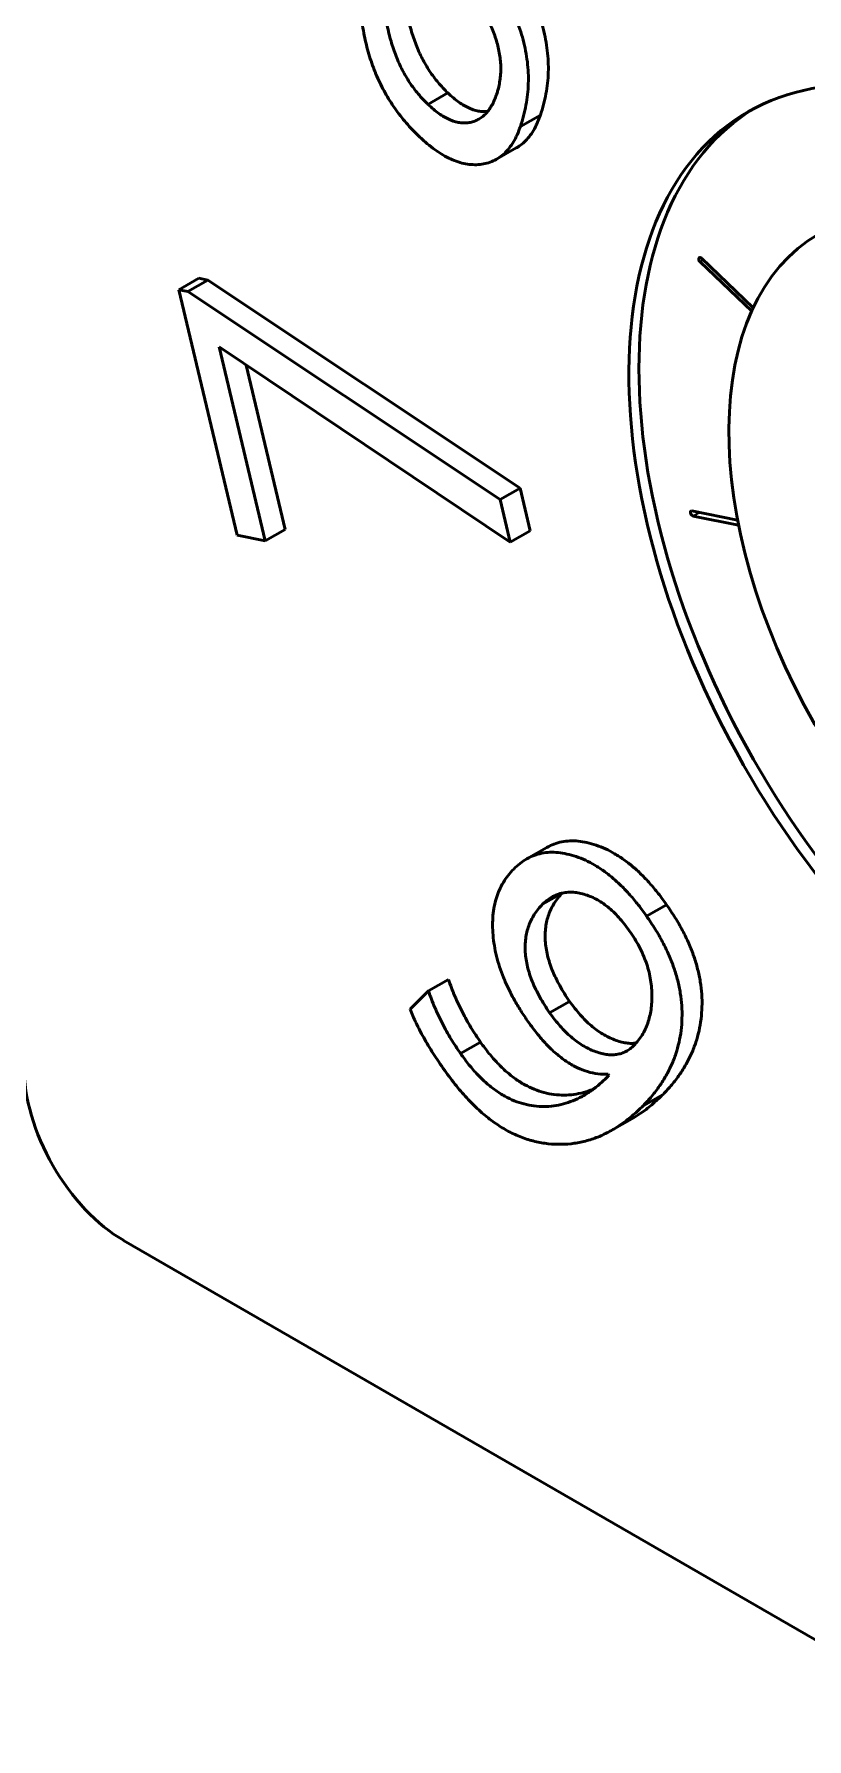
# Model space of a CAD drawing. Header units: millimetres. Extents: x -32 to 1257, y -135 to 348.
# Drawn here: x 320.839 to 323.027, y 273.312 to 278.138 of the extents above; entities that cross this region are included whole.
import ezdxf

# ---------------------------------------------------------------- set-up
doc = ezdxf.new("R2010")
doc.units = ezdxf.units.MM
doc.layers.add('외형선(ISO)', color=7, linetype='Continuous', lineweight=50)
doc.layers.add('좁은 외형선(ISO)', color=7, linetype='Continuous', lineweight=35)

msp = doc.modelspace()

# ---------------------------------------------------------------- linework, layer by layer
at = {"layer": '외형선(ISO)'}
for p, q in [((322.01087, 277.97141), (321.9543, 277.93914)), ((322.27258, 277.90877), (322.21601, 277.8765)), ((322.14797, 277.78368), (322.20454, 277.81595)), ((322.8708, 277.35372), (322.72478, 277.49325)), ((322.72834, 277.50369), (322.87522, 277.36335)), ((321.24895, 277.41451), (321.30552, 277.44678)), ((321.4138, 276.71931), (321.24895, 277.41451)), ((321.24895, 277.41451), (321.27467, 277.40934)), ((321.33124, 277.44161), (321.27467, 277.40934)), ((321.30552, 277.44678), (321.33124, 277.44161)), ((321.33124, 277.44161), (322.21506, 276.85256)), ((321.27467, 277.40934), (322.15849, 276.82029)), ((321.36319, 277.2526), (321.49334, 276.7034)), ((322.18702, 276.69957), (321.36319, 277.2526)), ((321.43956, 277.20134), (321.54991, 276.73567)), ((322.21506, 276.85256), (322.15849, 276.82029)), ((322.21506, 276.85256), (322.24359, 276.73184)), ((322.15849, 276.82029), (322.18702, 276.69957)), ((322.70133, 276.7883), (322.83107, 276.76226)), ((321.54991, 276.73567), (321.49334, 276.7034)), ((322.83386, 276.74791), (322.70477, 276.77382)), ((321.49334, 276.7034), (321.4138, 276.71931)), ((322.24359, 276.73184), (322.18702, 276.69957)), ((322.23418, 275.80317), (322.29075, 275.83544)), ((322.33422, 275.70627), (322.27879, 275.67465)), ((322.62978, 275.67357), (322.57321, 275.6413)), ((322.01205, 275.46178), (321.95548, 275.42951)), ((321.90424, 275.37755), (321.95548, 275.42951)), ((322.35542, 275.39976), (322.29885, 275.36749)), ((322.10336, 275.28407), (322.04679, 275.2518)), ((322.46689, 275.19032), (322.46469, 275.19356)), ((322.61985, 275.13653), (322.56328, 275.10426)), ((322.47525, 275.0353), (322.53182, 275.06757)), ((321.09224, 274.72333), (326.18341, 271.78394))]:
    msp.add_line(p, q, dxfattribs=at)
for major_axis in [(-0.79279, 1.38978), (-0.5946, 1.04233)]:
    msp.add_ellipse((323.65474, 276.52933), major_axis=major_axis, ratio=0.5807915, dxfattribs=at)
for centre, major_axis, start_param, end_param in [((323.68302, 276.54546), (-0.79279, 1.38978), 0.0175212, 3.1240714), ((322.72656, 277.49847), (-0.00396, 0.00695), 5.1866349, 8.3282276), ((322.70305, 276.78106), (-0.00396, 0.00695), 5.8149534, 8.9565461), ((321.09393, 275.0509), (0.1982, -0.34744), 3.9299978, 5.5007942)]:
    msp.add_ellipse(centre, major_axis=major_axis, ratio=0.5807915, start_param=start_param, end_param=end_param, dxfattribs=at)
for points, knots in [([(322.14492, 278.37697), (322.15318, 278.36876), (322.16928, 278.35277), (322.19182, 278.32685), (322.21209, 278.30002), (322.23037, 278.27248), (322.24638, 278.24393), (322.2601, 278.21454), (322.2716, 278.18433), (322.28099, 278.1535), (322.2879, 278.12238), (322.29269, 278.09125), (322.29527, 278.06022), (322.29541, 278.0294), (322.2931, 277.99886), (322.28867, 277.96835), (322.28183, 277.93808), (322.27571, 277.9187), (322.27258, 277.90877)], [0, 0, 0, 0, 0.00004603577, 0.00008971317, 0.00013162801, 0.00017237879, 0.0002124756, 0.00025255043, 0.00029297881, 0.00033472512, 0.00037726185, 0.00042057559, 0.00046506061, 0.00051107628, 0.00055900179, 0.00060912824, 0.00066177215, 0.00071710513, 0.00071710513, 0.00071710513, 0.00071710513]), ([(322.08835, 278.3447), (322.09661, 278.33649), (322.11271, 278.3205), (322.13525, 278.29458), (322.15552, 278.26775), (322.17381, 278.24021), (322.18981, 278.21166), (322.20353, 278.18227), (322.21504, 278.15206), (322.22442, 278.12124), (322.23133, 278.09011), (322.23613, 278.05898), (322.23871, 278.02795), (322.23885, 277.99714), (322.23653, 277.96659), (322.2321, 277.93608), (322.22526, 277.90581), (322.21914, 277.88643), (322.21601, 277.8765)], [0, 0, 0, 0, 0.00004603577, 0.00008971317, 0.00013162801, 0.00017237879, 0.0002124756, 0.00025255043, 0.00029297881, 0.00033472512, 0.00037726185, 0.00042057559, 0.00046506061, 0.00051107628, 0.00055900179, 0.00060912824, 0.00066177215, 0.00071710513, 0.00071710513, 0.00071710513, 0.00071710513]), ([(322.01087, 277.97141), (322.00608, 277.9761), (321.9966, 277.98539), (321.98321, 278.00076), (321.97062, 278.01671), (321.95884, 278.03342), (321.94801, 278.05098), (321.93804, 278.0693), (321.92864, 278.0883), (321.92049, 278.10819), (321.91283, 278.12883), (321.90617, 278.15027), (321.90038, 278.17245), (321.89508, 278.19548), (321.89113, 278.21914), (321.88754, 278.2437), (321.88522, 278.26886), (321.88418, 278.28576), (321.88365, 278.29443)], [0, 0, 0, 0, 0.00002674788, 0.00005293607, 0.0000786549, 0.0001041104, 0.00012971273, 0.0001554974, 0.00018185711, 0.00020887059, 0.00023681292, 0.000265962, 0.00029620643, 0.0003277677, 0.00036088399, 0.00039551257, 0.00043163953, 0.00046972069, 0.00046972069, 0.00046972069, 0.00046972069]), ([(321.92928, 277.84835), (321.92297, 277.85459), (321.91057, 277.86684), (321.89283, 277.88645), (321.87616, 277.90674), (321.86061, 277.92778), (321.84604, 277.94942), (321.83293, 277.97194), (321.82067, 277.99506), (321.80951, 278.0189), (321.79954, 278.04349), (321.79089, 278.06871), (321.78308, 278.0946), (321.77663, 278.12114), (321.77115, 278.14844), (321.76669, 278.17651), (321.76341, 278.20524), (321.76224, 278.2243), (321.76164, 278.234)], [0, 0, 0, 0, 0.000035136, 0.00006902401, 0.00010224859, 0.00013502565, 0.00016716299, 0.00019929346, 0.00023147329, 0.00026413583, 0.00029734183, 0.00033133764, 0.00036619399, 0.00040225139, 0.00043977896, 0.00047891323, 0.00051973033, 0.00056207103, 0.00056207103, 0.00056207103, 0.00056207103]), ([(321.9543, 277.93914), (321.94951, 277.94384), (321.94004, 277.95312), (321.92665, 277.96849), (321.91405, 277.98445), (321.90227, 278.00116), (321.89145, 278.01871), (321.88147, 278.03703), (321.87207, 278.05603), (321.86393, 278.07592), (321.85626, 278.09656), (321.8496, 278.118), (321.84381, 278.14019), (321.83851, 278.16321), (321.83456, 278.18687), (321.83098, 278.21143), (321.82865, 278.2366), (321.82761, 278.25349), (321.82708, 278.26216)], [0, 0, 0, 0, 0.00002674788, 0.00005293607, 0.0000786549, 0.0001041104, 0.00012971273, 0.0001554974, 0.00018185711, 0.00020887059, 0.00023681292, 0.000265962, 0.00029620643, 0.0003277677, 0.00036088399, 0.00039551257, 0.00043163953, 0.00046972069, 0.00046972069, 0.00046972069, 0.00046972069]), ([(322.06605, 278.25214), (322.07101, 278.24721), (322.08066, 278.23763), (322.09427, 278.22195), (322.10657, 278.20561), (322.11773, 278.18861), (322.12753, 278.17102), (322.1363, 278.1528), (322.14361, 278.13391), (322.14985, 278.11453), (322.15461, 278.09507), (322.15813, 278.07573), (322.16027, 278.05672), (322.16085, 278.03806), (322.15983, 278.01982), (322.15747, 278.00179), (322.15389, 277.98388), (322.15029, 277.97272), (322.14846, 277.96704)], [0, 0, 0, 0, 0.00002762827, 0.0000537879, 0.00007956731, 0.00010446999, 0.00012924845, 0.00015401445, 0.00017957749, 0.00020574892, 0.00023241591, 0.00025899017, 0.00028599064, 0.00031333343, 0.00034158022, 0.00037093365, 0.00040156432, 0.0004334183, 0.0004334183, 0.0004334183, 0.0004334183]), ([(322.14846, 277.96704), (322.14641, 277.9614), (322.14237, 277.95031), (322.13502, 277.93542), (322.12648, 277.9228), (322.11747, 277.91153), (322.10709, 277.90286), (322.09614, 277.89554), (322.0841, 277.89041), (322.07123, 277.88726), (322.05778, 277.8861), (322.04389, 277.88714), (322.02966, 277.89037), (322.0151, 277.89581), (322.00026, 277.90339), (321.98511, 277.91319), (321.96966, 277.925), (321.95948, 277.93438), (321.9543, 277.93914)], [0, 0, 0, 0, 0.00003243112, 0.00006387242, 0.00009397833, 0.00012291074, 0.00015137193, 0.00017904314, 0.00020655682, 0.00023418356, 0.0002611248, 0.00028727211, 0.00031295864, 0.00033853555, 0.00036435845, 0.0003904772, 0.00041780676, 0.00044605737, 0.00044605737, 0.00044605737, 0.00044605737]), ([(322.12357, 277.91929), (322.12047, 277.91893), (322.11291, 277.91847), (322.10046, 277.91941), (322.08623, 277.92264), (322.07167, 277.92808), (322.05683, 277.93565), (322.04168, 277.94546), (322.02623, 277.95727), (322.01604, 277.96665), (322.01087, 277.97141)], [0.00024231849, 0.00024231849, 0.00024231849, 0.00024231849, 0.0002611248, 0.00028727211, 0.00031295864, 0.00033853555, 0.00036435845, 0.0003904772, 0.00041780676, 0.00044605737, 0.00044605737, 0.00044605737, 0.00044605737]), ([(322.27258, 277.90877), (322.26965, 277.90093), (322.26391, 277.88557), (322.25335, 277.86498), (322.24115, 277.84747), (322.22772, 277.83236), (322.21518, 277.82244), (322.20718, 277.81745), (322.20454, 277.81595)], [0, 0, 0, 0, 0.00004553899, 0.00008923419, 0.00013189826, 0.00017289254, 0.00021355135, 0.00023292634, 0.00023292634, 0.00023292634, 0.00023292634]), ([(322.21601, 277.8765), (322.21308, 277.86866), (322.20734, 277.8533), (322.19678, 277.83271), (322.18458, 277.8152), (322.17115, 277.80009), (322.15604, 277.78814), (322.13956, 277.77873), (322.12153, 277.77228), (322.10218, 277.76879), (322.08204, 277.7679), (322.06119, 277.77046), (322.04012, 277.77559), (322.01858, 277.7841), (321.99667, 277.79548), (321.97443, 277.81031), (321.95173, 277.82759), (321.93688, 277.84133), (321.92928, 277.84835)], [0, 0, 0, 0, 0.00004553899, 0.00008923419, 0.00013189826, 0.00017289254, 0.00021355135, 0.00025363419, 0.00029372691, 0.0003342251, 0.00037418579, 0.00041281847, 0.000451057, 0.0004886263, 0.00052665581, 0.00056562558, 0.00060534087, 0.00064688365, 0.00064688365, 0.00064688365, 0.00064688365]), ([(322.19713, 275.77432), (322.20305, 275.77991), (322.21471, 275.79092), (322.23414, 275.80373), (322.25452, 275.81358), (322.27626, 275.81948), (322.29894, 275.82247), (322.32287, 275.82164), (322.34793, 275.81748), (322.37379, 275.8102), (322.40005, 275.79987), (322.42616, 275.78615), (322.45185, 275.76955), (322.47715, 275.75), (322.50203, 275.72731), (322.52638, 275.70138), (322.55041, 275.67278), (322.56552, 275.65191), (322.57321, 275.6413)], [0, 0, 0, 0, 0.00005118078, 0.00010076624, 0.00014868476, 0.00019579865, 0.0002418233, 0.00028797528, 0.00033418887, 0.00038126972, 0.00042803888, 0.00047370864, 0.00051851656, 0.00056327285, 0.00060857316, 0.00065470009, 0.00070232173, 0.00075161223, 0.00075161223, 0.00075161223, 0.00075161223]), ([(322.29075, 275.83544), (322.29089, 275.83552), (322.29754, 275.8393), (322.31109, 275.84585), (322.33283, 275.85175), (322.35551, 275.85474), (322.37944, 275.85391), (322.4045, 275.84975), (322.43036, 275.84247), (322.45662, 275.83214), (322.48273, 275.81842), (322.50842, 275.80182), (322.53371, 275.78227), (322.5586, 275.75958), (322.58295, 275.73365), (322.60698, 275.70505), (322.62209, 275.68418), (322.62978, 275.67357)], [0.00009969918, 0.00009969918, 0.00009969918, 0.00009969918, 0.00010076624, 0.00014868476, 0.00019579865, 0.0002418233, 0.00028797528, 0.00033418887, 0.00038126972, 0.00042803888, 0.00047370864, 0.00051851656, 0.00056327285, 0.00060857316, 0.00065470009, 0.00070232173, 0.00075161223, 0.00075161223, 0.00075161223, 0.00075161223]), ([(322.2382, 275.3419), (322.23106, 275.3524), (322.2171, 275.37293), (322.19817, 275.40447), (322.18193, 275.43581), (322.1682, 275.46679), (322.15673, 275.49747), (322.14804, 275.52785), (322.14187, 275.55792), (322.13808, 275.5875), (322.13695, 275.61608), (322.13805, 275.64351), (322.14184, 275.66922), (322.14797, 275.69344), (322.1565, 275.71617), (322.16767, 275.73716), (322.18099, 275.75708), (322.19167, 275.76849), (322.19713, 275.77432)], [0, 0, 0, 0, 0.00004754462, 0.00009289865, 0.00013665639, 0.00017884176, 0.00022008187, 0.00026127669, 0.00030243912, 0.00034444814, 0.00038685526, 0.00042893513, 0.00047144067, 0.00051446903, 0.00055841431, 0.00060404195, 0.00065156693, 0.00070118585, 0.00070118585, 0.00070118585, 0.00070118585]), ([(322.27879, 275.67465), (322.27454, 275.67005), (322.26625, 275.66107), (322.25535, 275.64629), (322.24663, 275.63029), (322.2394, 275.61388), (322.23416, 275.59647), (322.23078, 275.57819), (322.2293, 275.55905), (322.22968, 275.53916), (322.23199, 275.5187), (322.23594, 275.4979), (322.24185, 275.47678), (322.24971, 275.45533), (322.25929, 275.43362), (322.27081, 275.41165), (322.28396, 275.3894), (322.29382, 275.37491), (322.29885, 275.36749)], [0, 0, 0, 0, 0.00003890197, 0.0000759573, 0.00011106137, 0.00014442241, 0.00017643754, 0.00020740058, 0.00023763601, 0.00026719374, 0.00029644101, 0.00032510388, 0.00035364377, 0.00038248629, 0.00041228857, 0.00044274849, 0.00047483449, 0.00050839116, 0.00050839116, 0.00050839116, 0.00050839116]), ([(322.52509, 275.59899), (322.52013, 275.60578), (322.51043, 275.61907), (322.49507, 275.63735), (322.47931, 275.65331), (322.46331, 275.66767), (322.44687, 275.67963), (322.4301, 275.6898), (322.41307, 275.69749), (322.39591, 275.70349), (322.37898, 275.70735), (322.36255, 275.70911), (322.34679, 275.7087), (322.33177, 275.70604), (322.31733, 275.70149), (322.30363, 275.69477), (322.29078, 275.68566), (322.28283, 275.67837), (322.27879, 275.67465)], [0, 0, 0, 0, 0.0000317501, 0.00006209618, 0.00009151558, 0.00012058678, 0.00014954097, 0.00017883714, 0.00020887403, 0.00023964689, 0.00027085069, 0.00030182031, 0.0003328346, 0.00036417124, 0.00039591572, 0.00042848659, 0.00046192091, 0.00049660238, 0.00049660238, 0.00049660238, 0.00049660238]), ([(322.35542, 275.39976), (322.35038, 275.40717), (322.34053, 275.42167), (322.32737, 275.44392), (322.31586, 275.46589), (322.30627, 275.4876), (322.29842, 275.50905), (322.29251, 275.53017), (322.28856, 275.55097), (322.28625, 275.57143), (322.28587, 275.59132), (322.28735, 275.61046), (322.29073, 275.62874), (322.29597, 275.64615), (322.30319, 275.66256), (322.31192, 275.67855), (322.32268, 275.69315), (322.3308, 275.70199), (322.33489, 275.70642)], [0, 0, 0, 0, 0.00003339273, 0.00006532198, 0.00009563309, 0.00012528978, 0.0001539914, 0.00018239186, 0.00021091471, 0.00024001909, 0.00026943242, 0.00029952014, 0.00033033191, 0.00036219065, 0.0003953887, 0.00043032128, 0.00046719558, 0.00050450373, 0.00050450373, 0.00050450373, 0.00050450373]), ([(322.62978, 275.67357), (322.63804, 275.66135), (322.65416, 275.63752), (322.67554, 275.6006), (322.69304, 275.56379), (322.70775, 275.5273), (322.71837, 275.49105), (322.72599, 275.45499), (322.73002, 275.41921), (322.73058, 275.38392), (322.72797, 275.34924), (322.7221, 275.31555), (322.71292, 275.28306), (322.70077, 275.25135), (322.68518, 275.22097), (322.66642, 275.19163), (322.64488, 275.16281), (322.62835, 275.14545), (322.61985, 275.13653)], [0, 0, 0, 0, 0.00005536378, 0.00010808086, 0.00015886739, 0.00020816164, 0.00025726547, 0.00030674124, 0.00035759568, 0.00041061205, 0.00046556383, 0.00052241826, 0.00058168669, 0.0006437191, 0.00070938441, 0.00077823069, 0.00085104289, 0.00092811358, 0.00092811358, 0.00092811358, 0.00092811358]), ([(322.57321, 275.6413), (322.58147, 275.62909), (322.59759, 275.60525), (322.61897, 275.56833), (322.63648, 275.53152), (322.65118, 275.49503), (322.6618, 275.45878), (322.66943, 275.42272), (322.67345, 275.38694), (322.67401, 275.35165), (322.67141, 275.31697), (322.66553, 275.28328), (322.65635, 275.25079), (322.6442, 275.21908), (322.62861, 275.1887), (322.60985, 275.15936), (322.58831, 275.13054), (322.57178, 275.11318), (322.56328, 275.10426)], [0, 0, 0, 0, 0.00005536378, 0.00010808086, 0.00015886739, 0.00020816164, 0.00025726547, 0.00030674124, 0.00035759568, 0.00041061205, 0.00046556383, 0.00052241826, 0.00058168669, 0.0006437191, 0.00070938441, 0.00077823069, 0.00085104289, 0.00092811358, 0.00092811358, 0.00092811358, 0.00092811358]), ([(322.53774, 275.27538), (322.54187, 275.27991), (322.55001, 275.28884), (322.56073, 275.30375), (322.56951, 275.32021), (322.57684, 275.33756), (322.58219, 275.35647), (322.58617, 275.37625), (322.58804, 275.3976), (322.58853, 275.41969), (322.58747, 275.44224), (322.584, 275.46517), (322.5792, 275.48782), (322.57195, 275.51044), (322.56323, 275.53293), (322.55226, 275.55518), (322.53973, 275.57753), (322.53004, 275.59173), (322.52509, 275.59899)], [0, 0, 0, 0, 0.00003783808, 0.00007451461, 0.000109937, 0.00014485796, 0.00017875253, 0.00021260425, 0.00024627621, 0.00028009153, 0.00031339313, 0.00034509391, 0.00037605778, 0.00040632202, 0.00043638213, 0.0004669989, 0.00049824696, 0.00053094751, 0.00053094751, 0.00053094751, 0.00053094751]), ([(322.01205, 275.46178), (322.0179, 275.44603), (322.02947, 275.41489), (322.05124, 275.36931), (322.07559, 275.32537), (322.09409, 275.29786), (322.10336, 275.28407)], [0, 0, 0, 0, 0.00006440187, 0.00012732856, 0.00018947777, 0.00025192155, 0.00025192155, 0.00025192155, 0.00025192155]), ([(321.95548, 275.42951), (321.96133, 275.41376), (321.9729, 275.38262), (321.99467, 275.33704), (322.01902, 275.2931), (322.03752, 275.26559), (322.04679, 275.2518)], [0, 0, 0, 0, 0.00006440187, 0.00012732856, 0.00018947777, 0.00025192155, 0.00025192155, 0.00025192155, 0.00025192155]), ([(322.5435, 275.28175), (322.53934, 275.28118), (322.53035, 275.28033), (322.51551, 275.28172), (322.49936, 275.28517), (322.48259, 275.29046), (322.4656, 275.29793), (322.44875, 275.30732), (322.43227, 275.31803), (322.41616, 275.33112), (322.40028, 275.34547), (322.3849, 275.362), (322.36977, 275.38004), (322.36027, 275.3931), (322.35542, 275.39976)], [0.00012283338, 0.00012283338, 0.00012283338, 0.00012283338, 0.00014851272, 0.00017744804, 0.00020723592, 0.00023755922, 0.00026797084, 0.00029727915, 0.00032635779, 0.00035497465, 0.00038393005, 0.00041341627, 0.00044324614, 0.00047434524, 0.00047434524, 0.00047434524, 0.00047434524]), ([(322.00188, 275.20409), (321.9962, 275.21225), (321.98512, 275.22815), (321.96963, 275.25196), (321.95525, 275.27481), (321.94252, 275.29707), (321.93079, 275.31829), (321.92058, 275.3388), (321.9116, 275.3584), (321.90663, 275.37131), (321.90424, 275.37755)], [0, 0, 0, 0, 0.00003756082, 0.0000732277, 0.0001068661, 0.00013895069, 0.00016935334, 0.00019774733, 0.00022509822, 0.00025071018, 0.00025071018, 0.00025071018, 0.00025071018]), ([(322.46469, 275.19356), (322.45497, 275.1936), (322.43611, 275.19366), (322.40667, 275.19996), (322.37764, 275.21099), (322.34884, 275.2272), (322.32037, 275.24846), (322.29223, 275.27475), (322.26452, 275.30618), (322.24715, 275.32975), (322.2382, 275.3419)], [0, 0, 0, 0, 0.00005684228, 0.0001103212, 0.00016140837, 0.0002112156, 0.00026123577, 0.00031236731, 0.00036585953, 0.00042269868, 0.00042269868, 0.00042269868, 0.00042269868]), ([(322.29885, 275.36749), (322.3037, 275.36083), (322.31321, 275.34777), (322.32833, 275.32973), (322.34371, 275.3132), (322.35959, 275.29885), (322.3757, 275.28576), (322.39219, 275.27505), (322.40903, 275.26566), (322.42602, 275.25819), (322.4428, 275.2529), (322.45894, 275.24945), (322.47435, 275.24801), (322.4886, 275.24952), (322.50248, 275.25218), (322.51503, 275.25807), (322.52714, 275.26533), (322.53418, 275.27201), (322.53774, 275.27538)], [0, 0, 0, 0, 0.00003113359, 0.00006099654, 0.00009051546, 0.00011950297, 0.00014815157, 0.00017726245, 0.00020660327, 0.00023704862, 0.00026740555, 0.00029722646, 0.00032619387, 0.00035515354, 0.00038421359, 0.00041369607, 0.00044397024, 0.00047487129, 0.00047487129, 0.00047487129, 0.00047487129]), ([(322.04679, 275.2518), (322.05456, 275.24114), (322.06979, 275.22025), (322.09451, 275.19238), (322.11972, 275.16798), (322.14561, 275.14743), (322.17213, 275.13083), (322.19928, 275.11774), (322.22704, 275.10854), (322.25508, 275.10344), (322.28333, 275.10142), (322.31109, 275.1035), (322.3384, 275.10904), (322.36516, 275.11815), (322.39163, 275.1306), (322.41733, 275.1471), (322.44282, 275.16675), (322.45874, 275.18234), (322.46689, 275.19032)], [0, 0, 0, 0, 0.00004969708, 0.000097377, 0.00014392905, 0.0001897864, 0.0002358184, 0.00028345436, 0.00033288159, 0.00038481581, 0.00043896475, 0.00049470801, 0.00055193507, 0.00061167389, 0.00067382017, 0.00073907999, 0.00080728921, 0.0008788949, 0.0008788949, 0.0008788949, 0.0008788949]), ([(322.10336, 275.28407), (322.11113, 275.27341), (322.12636, 275.25252), (322.15108, 275.22465), (322.17629, 275.20025), (322.20218, 275.1797), (322.2287, 275.1631), (322.25584, 275.15001), (322.28361, 275.14081), (322.31164, 275.1357), (322.33989, 275.13369), (322.36766, 275.13577), (322.39496, 275.14131), (322.41284, 275.14739), (322.42191, 275.15107), (322.4223, 275.15123)], [0, 0, 0, 0, 0.00004969708, 0.000097377, 0.00014392905, 0.0001897864, 0.0002358184, 0.00028345436, 0.00033288159, 0.00038481581, 0.00043896475, 0.00049470801, 0.00055193507, 0.00061167389, 0.00061433604, 0.00061433604, 0.00061433604, 0.00061433604]), ([(322.56328, 275.10426), (322.55281, 275.09424), (322.5323, 275.0746), (322.49961, 275.04961), (322.46596, 275.02941), (322.43169, 275.01348), (322.3963, 275.00257), (322.3602, 274.99606), (322.32308, 274.99446), (322.28555, 274.99716), (322.24782, 275.00477), (322.21041, 275.01769), (322.17367, 275.03586), (322.13761, 275.05924), (322.10231, 275.08779), (322.06777, 275.12164), (322.03377, 275.16035), (322.01266, 275.18931), (322.00188, 275.20409)], [0, 0, 0, 0, 0.0000918119, 0.0001799045, 0.0002641383, 0.0003453004, 0.0004233937, 0.0004994848, 0.0005732353, 0.0006459902, 0.0007161008, 0.0007829397, 0.0008477699, 0.0009110597, 0.0009742408, 0.0010384504, 0.0011050431, 0.0011744638, 0.0011744638, 0.0011744638, 0.0011744638]), ([(322.61985, 275.13653), (322.60938, 275.12651), (322.58887, 275.10687), (322.55923, 275.08421), (322.53982, 275.07214), (322.53182, 275.06757)], [0, 0, 0, 0, 0.00009181191, 0.00017990448, 0.00023944567, 0.00023944567, 0.00023944567, 0.00023944567])]:
    msp.add_open_spline(points, degree=3, knots=knots, dxfattribs=at)
at = {"layer": '좁은 외형선(ISO)'}
for p, q in [((322.73385, 277.49842), (322.72478, 277.49325)), ((322.72265, 276.78402), (322.70477, 276.77382))]:
    msp.add_line(p, q, dxfattribs=at)

doc.saveas('drawing.dxf')
